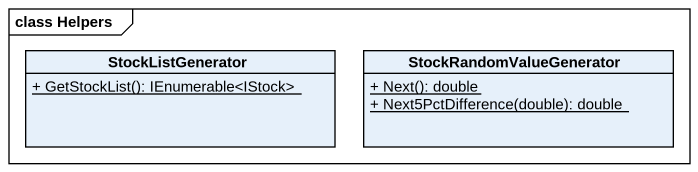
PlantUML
@startuml
mainframe class Helpers
hide circle
hide empty members
skinparam classAttributeIconSize 0
class StockListGenerator {
  {static} + GetStockList(): IEnumerable<IStock>
}
class StockRandomValueGenerator {
  {static} + Next(): double
  {static} + Next5PctDifference(double): double
}
@enduml
